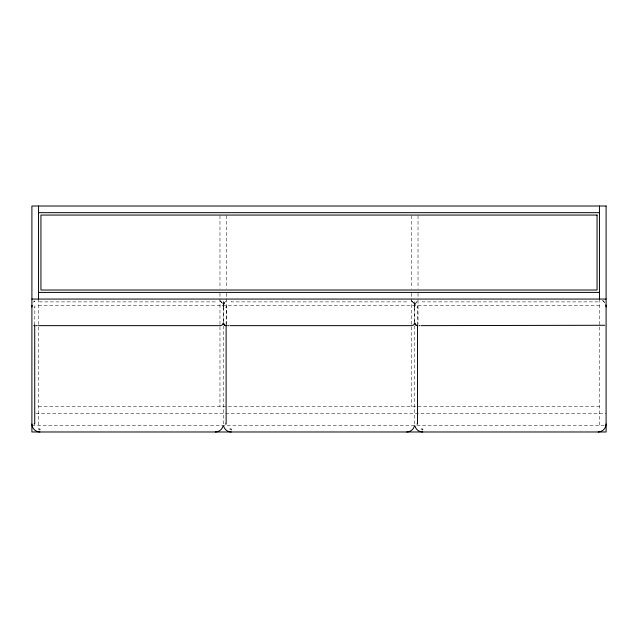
<?xml version="1.0" encoding="UTF-8"?>
<svg xmlns="http://www.w3.org/2000/svg" width="638" height="638" viewBox="0 0 638 638"><rect width="100%" height="100%" fill="white"/><g stroke="black" fill="none" stroke-linecap="round" stroke-linejoin="round"><path stroke-width="0.48" stroke-dasharray="3.19 2.39" d="M414.7 322.828L414.7 301.04L414.7 321.967M34.723 324.933L34.891 305.754M226.123 324.933L226.291 305.754M417.523 324.933L417.691 305.754M33.989 307.093L34.723 307.093M225.389 307.093L226.123 307.093M416.789 307.093L417.523 307.093M215.317 301.886L39.883 301.886L39.883 301.256M406.717 301.886L231.283 301.886L231.283 301.256M598.117 301.886L422.683 301.886L422.683 301.256M38.543 305.706L599.457 305.706M38.543 406.725L599.457 406.725M35.888 413.368L606.1 413.368M31.9 425.331L606.1 425.331M602.663 300.554L604.609 302.5M411.263 300.554L413.631 303.05L414.7 307.045A7.983 7.983 0 0 0 411.295 300.506M219.863 300.554L222.231 303.05L223.3 307.045A7.983 7.983 0 0 0 219.895 300.506M599.457 299.062L599.457 425.331M418.026 215.652L418.026 288.296M418.026 293.273L418.026 299.246M418.026 300.243L418.026 324.128M414.7 325.874L414.7 423.999M411.374 215.652L411.374 288.296M411.374 293.273L411.374 406.725M226.626 215.652L226.626 288.296M226.626 293.273L226.626 324.128M223.3 325.874L223.3 423.999M219.974 215.652L219.974 288.296M219.974 293.273L219.974 406.725M38.543 299.062L38.543 425.331M602.695 300.506A7.983 7.983 0 0 1 604.657 302.468M223.3 301.04L223.3 322.828L223.3 301.04M223.491 305.323L223.3 307.101A8.015 8.015 0 0 1 226.291 300.825L225.031 302.101L223.491 305.323M414.891 305.323L414.7 307.101A8.015 8.015 0 0 1 417.691 300.825L416.431 302.101L414.891 305.323M34.891 300.825L33.631 302.101A8.015 8.015 0 0 1 34.891 300.825"/><path stroke-width="0.96" d="M604.688 325.268L421.343 325.643M38.543 212.669L599.457 212.669M38.543 292.419L599.457 292.419M31.9 299.062L606.1 299.062M34.093 325.571L34.891 325.643M36.222 325.643L37.307 325.643M38.543 325.643L220.477 325.643L222.471 324.822L223.3 322.828L224.712 325.268M225.493 325.571L226.291 325.643M227.622 325.643L228.707 325.643M229.943 325.643L411.877 325.643L413.871 324.822L414.7 322.828L416.112 325.268M416.893 325.571L417.691 325.643M419.022 325.643L420.107 325.643M34.093 424.055L34.723 424.055L34.723 324.933M225.493 424.055L226.123 424.055L226.123 324.933M416.893 424.055L417.523 424.055L417.523 324.933M421.343 428.991L422.667 429.159L422.675 429.892M229.943 428.991L231.267 429.159L231.275 429.892M38.543 428.991L39.867 429.159L39.875 429.892M416.789 325.547L417.523 325.643M225.389 325.547L226.123 325.643M33.989 325.547L34.723 325.643M416.295 325.364L414.979 324.048M224.895 325.364L223.579 324.048M599.457 206.018L599.457 299.062M38.543 206.018L38.543 299.062M422.683 431.982A7.951 7.951 0 0 1 414.907 425.825M605.829 304.98A7.983 7.983 0 0 1 606.1 307.045M606.1 423.999A7.983 7.983 0 0 1 598.117 431.982M231.283 431.982A7.951 7.951 0 0 1 223.507 425.825M414.429 426.064A7.983 7.983 0 0 1 406.717 431.982M39.883 431.982A7.951 7.951 0 0 1 31.9 424.055M31.9 307.101A8.015 8.015 0 0 1 32.091 305.323M223.029 426.064A7.983 7.983 0 0 1 215.317 431.982M606.1 206.018L31.9 206.018L31.9 431.982L606.1 431.982L606.1 206.018M597.064 215.062L40.936 215.062L40.936 290.027L597.064 290.027L597.064 215.062"/></g></svg>
